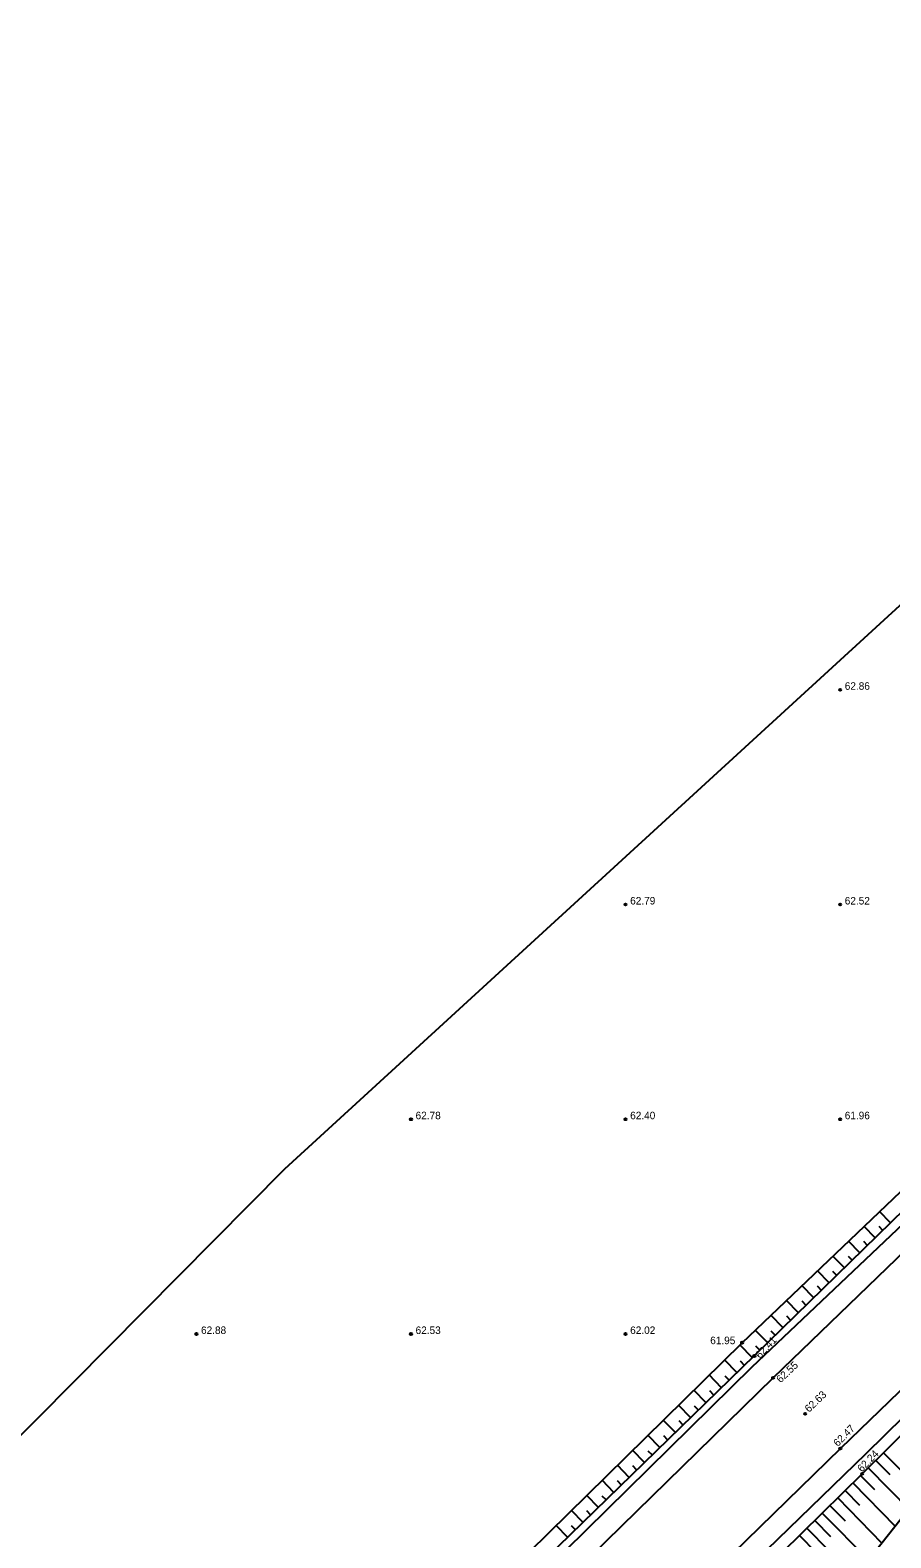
# Model space of a CAD drawing. Extents: x 642058 to 655509, y 6458707 to 6469679.
# Drawn here: x 646244.5 to 646324.7, y 6461461 to 6461601.4 of the extents above; entities that cross this region are included whole.
import ezdxf

# ---------------------------------------------------------------- set-up
doc = ezdxf.new("R2010")
doc.units = 0
for name, color, linetype in [('KORGUS', 7, 'Continuous'), ('MOOTKORG', 7, 'Continuous'), ('RELJEEF', 7, 'Continuous'), ('TEE', 7, 'Continuous'), ('TRUUP', 7, 'Continuous'), ('VORK', 7, 'Continuous')]:
    doc.layers.add(name, color=color, linetype=linetype)

msp = doc.modelspace()

# ---------------------------------------------------------------- linework, layer by layer
at = {"layer": 'KORGUS'}
for centre in [(646320, 6461540), (646300, 6461520), (646320, 6461520), (646280, 6461500), (646300, 6461500), (646320, 6461500), (646260, 6461480), (646280, 6461480), (646300, 6461480), (646310.86, 6461479.19), (646312, 6461477.95), (646313.75, 6461475.92), (646316.74, 6461472.56), (646320.02, 6461469.33), (646322.05, 6461466.97)]:
    msp.add_circle(centre, 0.1, dxfattribs=at)
at = {"layer": 'RELJEEF'}
for p, q in [((646324.7, 6461490.35), (646323.68, 6461491.4)), ((646323.27, 6461488.95), (646322.23, 6461490.02)), ((646323.99, 6461489.65), (646323.64, 6461490)), ((646321.84, 6461487.55), (646320.78, 6461488.64)), ((646322.56, 6461488.25), (646322.21, 6461488.61)), ((646320.41, 6461486.16), (646319.33, 6461487.26)), ((646321.13, 6461486.86), (646320.77, 6461487.22)), ((646318.98, 6461484.76), (646317.88, 6461485.88)), ((646319.69, 6461485.46), (646319.33, 6461485.83)), ((646317.55, 6461483.36), (646316.44, 6461484.5)), ((646318.26, 6461484.06), (646317.9, 6461484.44)), ((646316.12, 6461481.97), (646314.99, 6461483.12)), ((646316.83, 6461482.66), (646316.46, 6461483.05)), ((646314.68, 6461480.57), (646313.54, 6461481.74)), ((646315.4, 6461481.27), (646315.02, 6461481.66)), ((646313.25, 6461479.17), (646312.09, 6461480.36)), ((646313.97, 6461479.87), (646313.58, 6461480.27)), ((646311.82, 6461477.78), (646310.65, 6461478.98)), ((646312.54, 6461478.47), (646312.15, 6461478.87)), ((646310.39, 6461476.38), (646309.22, 6461477.58)), ((646311.1, 6461477.08), (646310.71, 6461477.48)), ((646308.95, 6461474.99), (646307.8, 6461476.18)), ((646309.67, 6461475.69), (646309.28, 6461476.08)), ((646307.52, 6461473.6), (646306.37, 6461474.78)), ((646308.24, 6461474.29), (646307.85, 6461474.69)), ((646306.08, 6461472.2), (646304.94, 6461473.38)), ((646306.8, 6461472.9), (646306.42, 6461473.29)), ((646304.65, 6461470.81), (646303.52, 6461471.97)), ((646305.37, 6461471.51), (646304.99, 6461471.9)), ((646303.21, 6461469.42), (646302.09, 6461470.57)), ((646303.93, 6461470.11), (646303.56, 6461470.5)), ((646301.78, 6461468.02), (646300.66, 6461469.17)), ((646302.5, 6461468.72), (646302.12, 6461469.1)), ((646323.33, 6461468.23), (646324.63, 6461466.91)), ((646324.04, 6461468.94), (646327.96, 6461464.96)), ((646300.35, 6461466.63), (646299.24, 6461467.77)), ((646301.06, 6461467.32), (646300.69, 6461467.71)), ((646321.91, 6461466.83), (646323.2, 6461465.51)), ((646322.62, 6461467.53), (646326.51, 6461463.58)), ((646298.91, 6461465.23), (646297.81, 6461466.37)), ((646299.63, 6461465.93), (646299.26, 6461466.31)), ((646320.48, 6461465.43), (646321.82, 6461464.06)), ((646321.19, 6461466.13), (646325.14, 6461462.11)), ((646297.48, 6461463.84), (646296.38, 6461464.97)), ((646298.19, 6461464.54), (646297.83, 6461464.91)), ((646319.05, 6461464.03), (646320.46, 6461462.6)), ((646319.77, 6461464.73), (646323.89, 6461460.53)), ((646296.04, 6461462.45), (646294.96, 6461463.56)), ((646296.76, 6461463.14), (646296.4, 6461463.52)), ((646317.63, 6461462.62), (646319.09, 6461461.14)), ((646318.34, 6461463.32), (646322.64, 6461458.95)), ((646294.61, 6461461.05), (646293.53, 6461462.16)), ((646295.32, 6461461.75), (646294.96, 6461462.12)), ((646316.2, 6461461.22), (646317.72, 6461459.68)), ((646316.91, 6461461.92), (646321.38, 6461457.37))]:
    msp.add_line(p, q, dxfattribs=at)
for points in [[(646345.16, 6461510.31), (646312, 6461477.95), (646277.7, 6461444.63), (646244.33, 6461411.35), (646223.56, 6461390.4), (646209.29, 6461375.81), (646178.09, 6461343.73), (646145.83, 6461311.54), (646115.36, 6461275.69), (646083.87, 6461241.71), (646052, 6461205.99), (646020.11, 6461170.87), (645989.93, 6461135.03), (645974.12, 6461122.39)], [(646049.57, 6461208.4), (646081.28, 6461244.72), (646112.16, 6461278.7), (646144.24, 6461313.12), (646175.7, 6461346.23), (646206.87, 6461378.01), (646220.82, 6461392.88), (646242.65, 6461413.05), (646276.63, 6461445.56), (646310.86, 6461479.19), (646344.44, 6461511.17)]]:
    msp.add_lwpolyline(points, dxfattribs=at)
at = {"layer": 'TEE'}
for points in [[(646653.1, 6461782.65), (646617.82, 6461753.16), (646582.3, 6461723.5), (646561.66, 6461705.71), (646553.84, 6461697.53), (646552.15, 6461694.46), (646548.61, 6461691.11), (646514.92, 6461661.55), (646482.37, 6461632.66), (646448.69, 6461602.66), (646413.84, 6461570.65), (646380.8, 6461539.82), (646347.29, 6461508.23), (646313.75, 6461475.92), (646279.78, 6461442.71), (646244.63, 6461407.42), (646211.65, 6461373.64)], [(646625.19, 6461741.44), (646609.76, 6461730.25), (646608.19, 6461729.52), (646589.61, 6461714.11), (646554.69, 6461684.02), (646520.92, 6461654.7), (646488.22, 6461625.6), (646454.44, 6461595.45), (646420.14, 6461564.02), (646387.03, 6461533.22), (646353.6, 6461501.72), (646320.02, 6461469.33), (646286.13, 6461436.3), (646251.04, 6461401.05), (646218.45, 6461367.75), (646187.23, 6461335.02), (646155.98, 6461301.96), (646124.8, 6461267.58), (646093.69, 6461232.76), (646062, 6461196.67), (646031.01, 6461161.48), (646000.1, 6461125.79), (645966.67, 6461086.62)], [(646244.08, 6461409.78), (646278.32, 6461443.72), (646292.5, 6461457.98), (646311.81, 6461476.94), (646331.82, 6461495.87), (646349.44, 6461512.77), (646372.35, 6461534.54), (646394.8, 6461555.84), (646416.12, 6461575.35), (646432.89, 6461590.5), (646445.85, 6461601.91), (646461.39, 6461616.25), (646476.53, 6461629.26), (646491.66, 6461643.3), (646508.12, 6461657.59), (646525.98, 6461673.47), (646556.41, 6461700.21)], [(646369.53, 6461512.85), (646352.89, 6461498.7), (646340.18, 6461486.27), (646322.36, 6461468.81), (646305.98, 6461452.95), (646276.48, 6461424.14), (646252.51, 6461400.11), (646224.99, 6461371.56), (646203.47, 6461350.06), (646192.91, 6461338.34), (646169.85, 6461313.44), (646152.35, 6461294.84), (646126.95, 6461266.97), (646110.65, 6461248.51), (646080.56, 6461215.51), (646063.35, 6461195.62), (646052.4, 6461183.42), (646029.15, 6461156.5), (646019.94, 6461145.88), (646007.89, 6461131.95), (645992.02, 6461112.64), (645979.37, 6461097.86)]]:
    msp.add_lwpolyline(points, dxfattribs=at)
at = {"layer": 'TRUUP'}
msp.add_lwpolyline([(645654.01, 6460645.16), (645962.05, 6461010.44), (646048.74, 6461113.24), (646126.88, 6461202.7), (646251.51, 6461336.52), (646337.52, 6461423.22), (646599.94, 6461663.45), (646534.16, 6461738.81), (646268.22, 6461495.35), (646179.41, 6461405.83), (646052.62, 6461269.69), (645972.85, 6461178.37), (645885.6, 6461074.91), (645577.53, 6460709.59)], dxfattribs=at)
at = {"layer": 'VORK'}
for points in [[(646367.01, 6461510.71), (646355.16, 6461499.67), (646322.05, 6461466.97), (646288.3, 6461433.83), (646253.45, 6461398.59), (646220.74, 6461365.3), (646190.12, 6461332.72), (646172.5, 6461311.92), (646158.34, 6461299.44), (646127.84, 6461265.11), (646095.99, 6461230.61), (646064.59, 6461194.37), (646033.84, 6461159.17), (646003.89, 6461122.51), (645983.39, 6461100.91), (645981.37, 6461088.61), (645980.94, 6461087.44), (645980.84, 6461087.17)], [(645982.74, 6461087.28), (645982.88, 6461087.56), (645985.95, 6461099.27), (646005.17, 6461121.22), (646036.06, 6461157.28), (646066.41, 6461192.71), (646099.42, 6461227.88), (646130.03, 6461263.23), (646161.87, 6461296.3), (646173.95, 6461310.14), (646227.19, 6461360.07), (646258.19, 6461393.86), (646296.41, 6461425.9), (646325.69, 6461462.8), (646359.53, 6461495.03), (646374.49, 6461511.11)]]:
    msp.add_lwpolyline(points, dxfattribs=at)

# ---------------------------------------------------------------- texts
at = {"layer": 'KORGUS'}
for s, p in [('62.86', (646320.43, 6461540)), ('62.79', (646300.43, 6461520)), ('62.52', (646320.43, 6461520)), ('62.78', (646280.43, 6461500)), ('62.40', (646300.43, 6461500)), ('61.96', (646320.43, 6461500)), ('62.88', (646260.43, 6461480)), ('62.53', (646280.43, 6461480)), ('62.02', (646300.43, 6461480))]:
    msp.add_text(s, height=0.7, dxfattribs=at).set_placement(p)
at = {"layer": 'MOOTKORG'}
msp.add_text(' 61.95', height=0.7, dxfattribs=at).set_placement((646307.63, 6461479.05))
for s, rotation, p in [(' 62.41', 46.9306, (646312.36, 6461477.47)), (' 62.55', 43.3757, (646314.26, 6461475.22)), (' 62.63', 43.736, (646316.91, 6461472.47)), (' 62.47', 45, (646319.6, 6461469.28)), (' 62.24', 46.2293, (646321.85, 6461466.9))]:
    msp.add_text(s, height=0.7, rotation=rotation, dxfattribs=at).set_placement(p)

doc.saveas('drawing.dxf')
